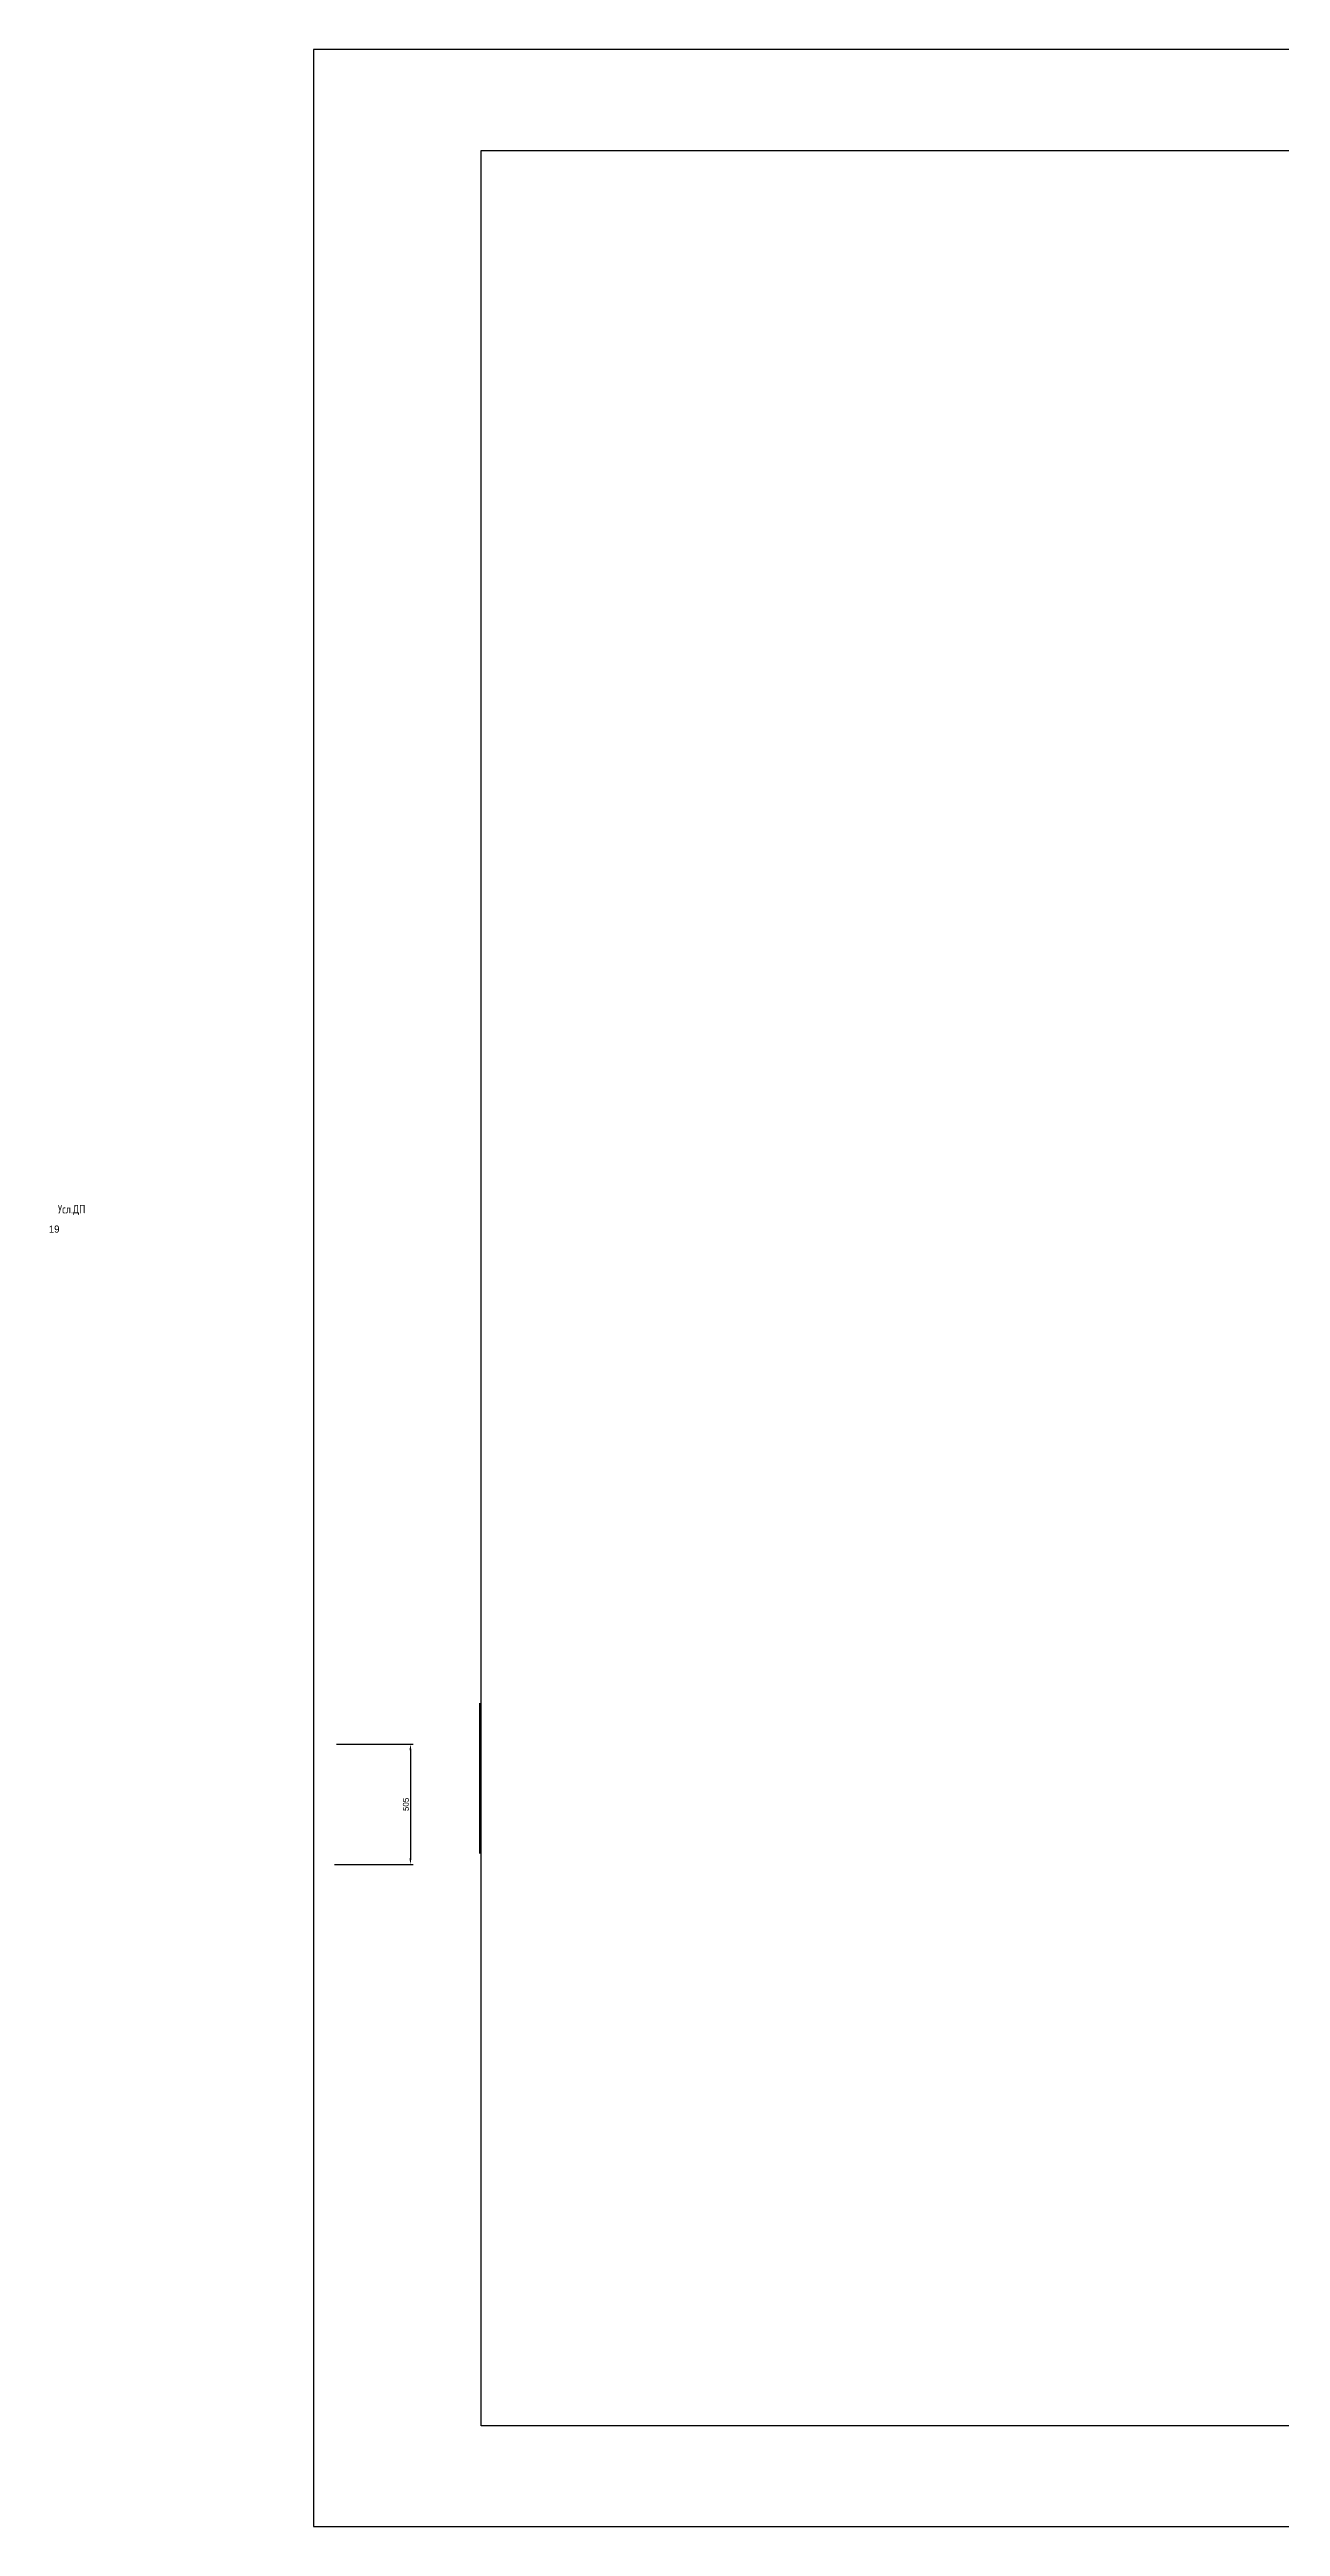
# Model space of a CAD drawing. Header units: millimetres. Extents: x 5443 to 24907, y -17798 to -7408.
# Drawn here: x 5443 to 10603, y -17798 to -7408 of the extents above; entities that cross this region are included whole.
import ezdxf
from ezdxf.enums import TextEntityAlignment as Align
from ezdxf.lldxf.tags import DXFTag

# ---------------------------------------------------------------- set-up
doc = ezdxf.new("R2010")
doc.units = ezdxf.units.MM
doc.styles.add('3.5', font='txt.shx', dxfattribs={"height": 3.5})
tags = doc.linetypes.add('DASH1', pattern=[75, 50, -25]).pattern_tags.tags
tags[6:7] = [DXFTag(74, 4), DXFTag(75, 0), DXFTag(340, '0'), DXFTag(46, 1.0), DXFTag(50, 0.0), DXFTag(44, 0.0), DXFTag(45, 0.0)]
tags[4:5] = [DXFTag(74, 4), DXFTag(75, 0), DXFTag(340, '0'), DXFTag(46, 1.0), DXFTag(50, 0.0), DXFTag(44, 0.0), DXFTag(45, 0.0)]
doc.dimstyles.new('ISO-10', dxfattribs={"dimscale": 10, "dimtxt": 2.5, "dimasz": 2.5, "dimexe": 1.25, "dimexo": 0, "dimtad": 1, "dimdec": 0, "dimtxsty": 'Standard', "dimcen": 2.5, "dimclrd": 7, "dimclre": 7, "dimclrt": 4, "dimadec": 0, "dimazin": 0, "dimtfac": 1, "dimtdec": 0, "dimtmove": 0, "dimatfit": 3, "dimfxl": 1, "dimarcsym": 0})

# ---------------------------------------------------------------- blocks, each defined once
blk = doc.blocks.new('*D145')
at = {"color": 7, "lineweight": -2}
for p, q in [((6646, -14517), (6968, -14517)), ((6956, -14542), (6956, -14996)), ((6637, -15021), (6968, -15021))]:
    blk.add_line(p, q, dxfattribs=at)
at = {"color": 7}
for points in [[(6952, -14542), (6960, -14542), (6956, -14517)], [(6952, -14996), (6960, -14996), (6956, -15021)]]:
    blk.add_solid(points, dxfattribs=at)
at = {"layer": 'Defpoints', "color": 0}
for p in [(6646, -14517), (6637, -15021), (6956, -15021)]:
    blk.add_point(p, dxfattribs=at)
at = {"color": 4, "insert": (6937, -14769), "char_height": 25, "attachment_point": 5, "rotation": 90}
blk.add_mtext('505', dxfattribs=at)

msp = doc.modelspace()

# ---------------------------------------------------------------- linework, layer by layer
at = {"color": 0, "linetype": 'DASH1'}
msp.add_line((7247.2, -14975.7), (7247.2, -14344.5), dxfattribs=at)
at = {"color": 2}
for points in [[(6550.2, -17797.8), (24906.9, -17797.8), (24906.9, -7408.2), (6550.2, -7408.2)], [(7251.9, -7832), (24075.8, -7832), (24075.8, -17376), (7251.9, -17376)]]:
    msp.add_lwpolyline(points, close=True, dxfattribs=at)

# ---------------------------------------------------------------- texts
at = {"color": 4, "style": '3.5', "width": 0.8}
msp.add_text('Усл.ДП', height=35, dxfattribs=at).set_placement((5478.1, -12300.4), align=Align.BOTTOM_LEFT)
at = {"color": 4, "linetype": 'Continuous'}
msp.add_text('19', height=30, dxfattribs=at).set_placement((5462.4, -12340.9), align=Align.TOP_CENTER)

# ---------------------------------------------------------------- dimensions: what is measured, and where the dimension line sits
at = {"color": 2}
dim = msp.add_linear_dim(base=(6955.9, -15021.5), p1=(6646, -14517.4), p2=(6637, -15021.5), angle=90, text='505', dimstyle='ISO-10', override={"dimfxl": 1.25}, dxfattribs=at)
dim.commit()
dim.dimension.update_dxf_attribs({"geometry": '*D145', "text_midpoint": (6937.2, -14769.4)})

doc.saveas('drawing.dxf')
